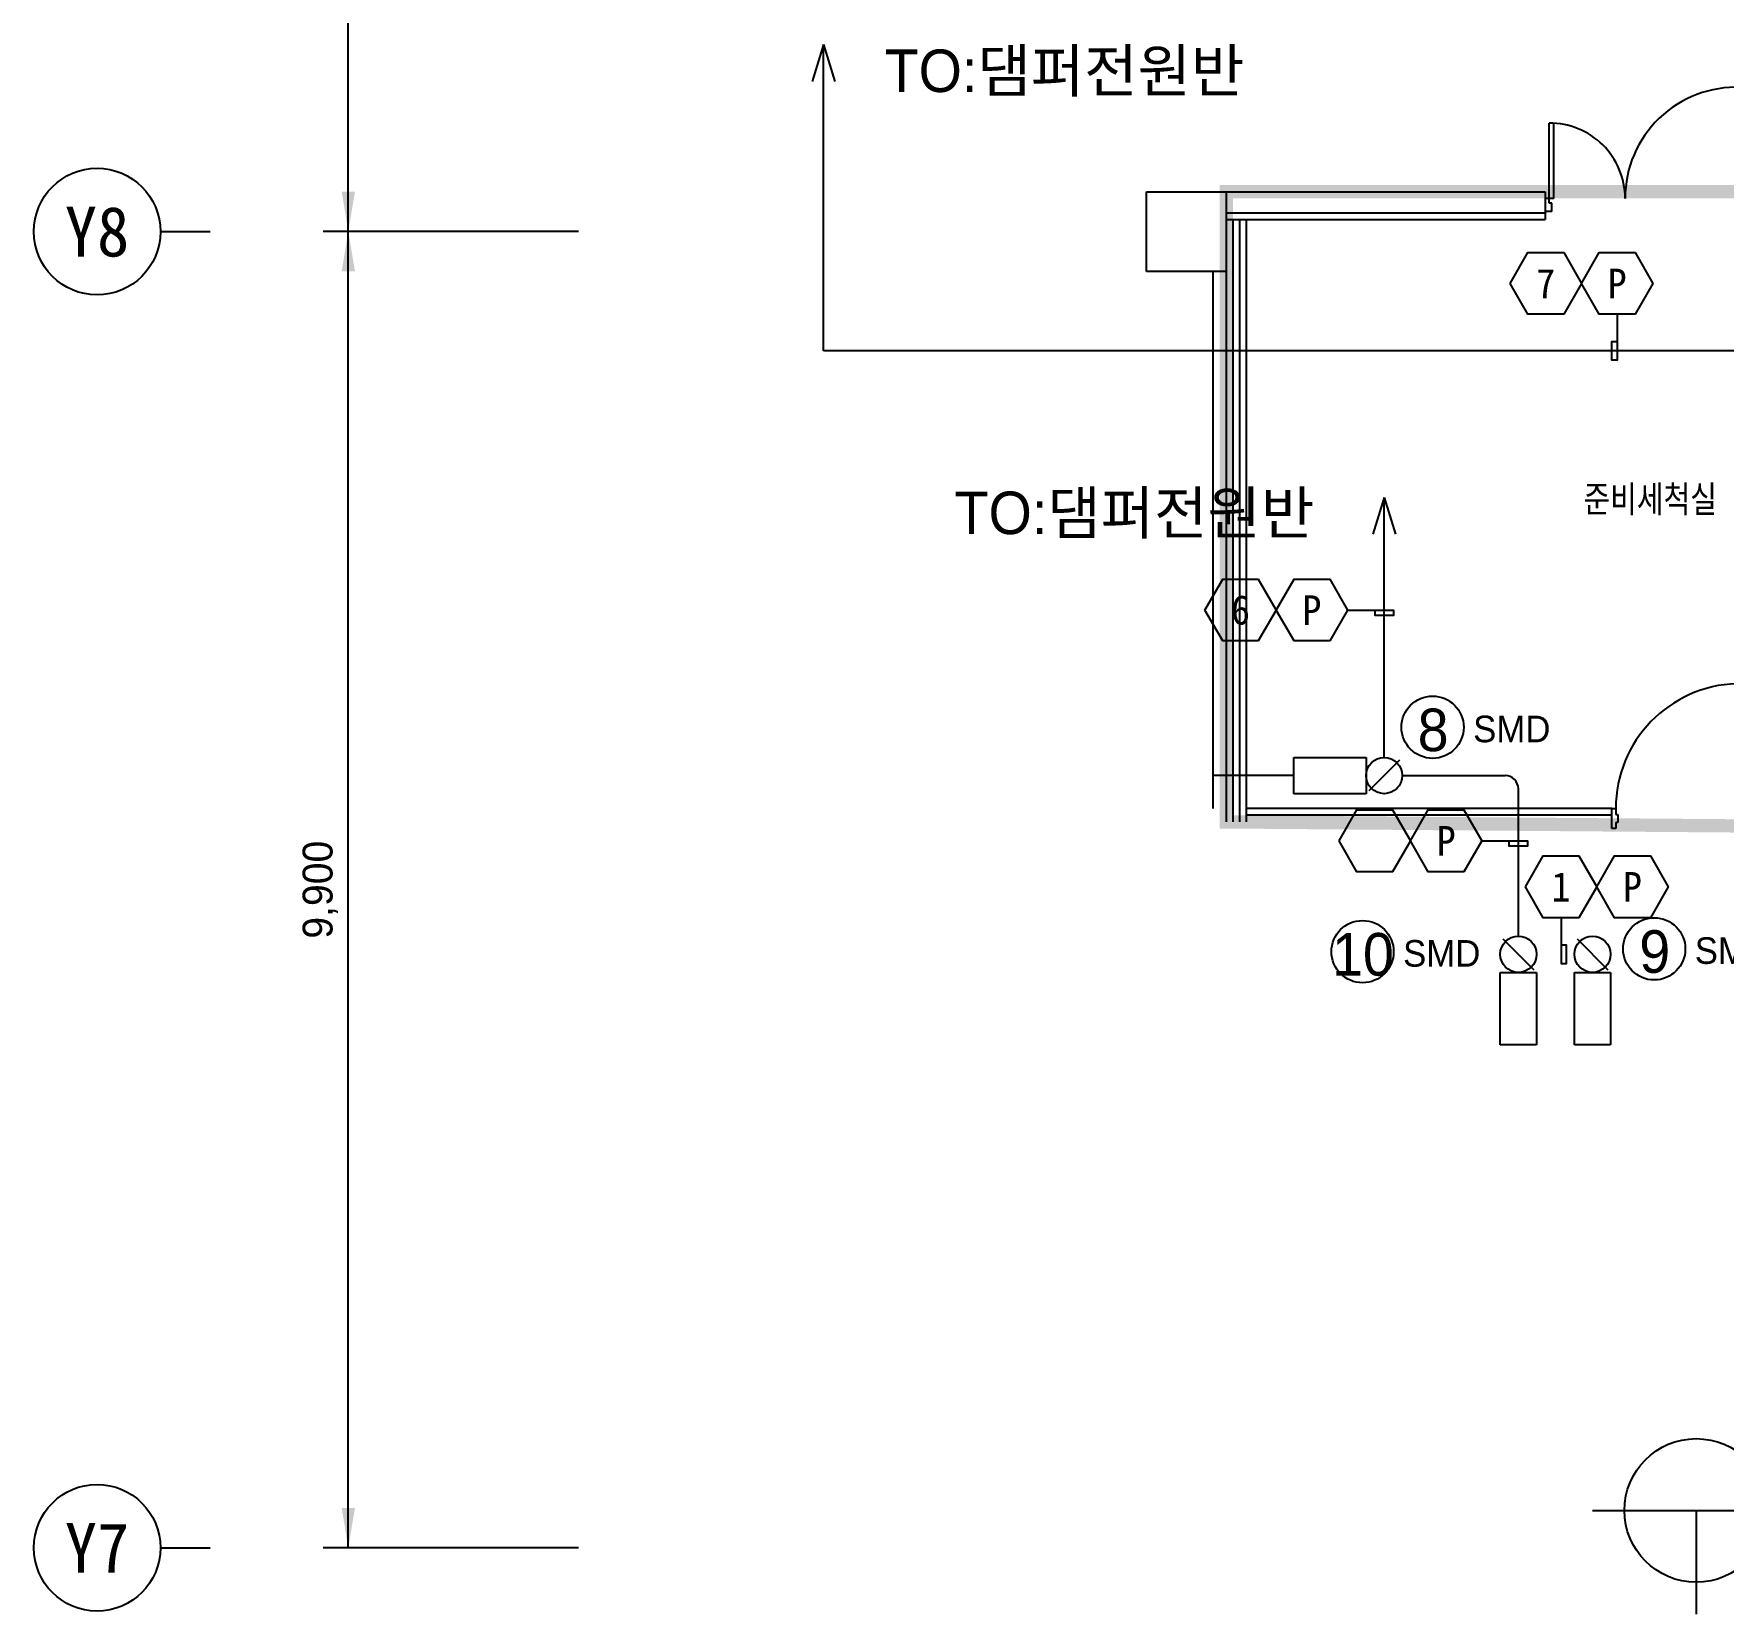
# Model space of a CAD drawing. Header units: millimetres. Extents: x 6878 to 47260, y 1455 to 34440.
# Drawn here: x 6878 to 19586, y 2403 to 14290 of the extents above; entities that cross this region are included whole.
import ezdxf
from ezdxf.enums import TextEntityAlignment as Align

# ---------------------------------------------------------------- set-up
doc = ezdxf.new("R2010")
doc.units = ezdxf.units.MM
doc.header["$LTSCALE"] = 120
doc.linetypes.add('HIDDENX2', pattern=[0.75, 0.5, -0.25])
for name, color, linetype in [('1구역', 41, 'Continuous'), ('ARCH', 9, 'Continuous'), ('DAMPER', 2, 'Continuous'), ('fire', 2, 'Continuous'), ('fire-l', 4, 'Continuous'), ('FORM', 7, 'Continuous'), ('smd-f', 2, 'Continuous')]:
    doc.layers.add(name, color=color, linetype=linetype)
doc.styles.add('GHD', font='')
doc.styles.add('ghs', font='')
doc.styles.add('TT', font='')
doc.styles.add('돋움', font='')
doc.styles.add('울릉도l', font='')
doc.styles.get('GHD').set_extended_font_data('Dotum')
doc.styles.get('ghs').set_extended_font_data('Dotum')
doc.styles.get('TT').set_extended_font_data('Dotum')
doc.styles.get('돋움').set_extended_font_data('DotumChe')
doc.styles.get('울릉도l').set_extended_font_data('Dotum')

# ---------------------------------------------------------------- blocks, each defined once
blk = doc.blocks.new('주열마킹$0$')
blk.add_line((0, 5), (0, 0))
blk.add_circle((0, 11.35), 6.35)
at = {"color": 3, "style": '돋움'}
blk.add_attdef('NO', text='', height=5, dxfattribs=at).set_placement((0, 11.35), align=Align.MIDDLE_CENTER)
blk = doc.blocks.new('e-22-1')
at = {"layer": 'DAMPER'}
blk.add_line((-5, 1), (-1, 1), dxfattribs=at)
at = {"layer": 'fire'}
for p, q in [((-5, -1), (-5, 1)), ((-1, 1), (-1, -1)), ((0.85, 0.85), (-0.85, -0.85)), ((-1, -1), (-5, -1))]:
    blk.add_line(p, q, dxfattribs=at)
blk.add_circle((0, 0), 1, dxfattribs=at)

msp = doc.modelspace()

# ---------------------------------------------------------------- linework, layer by layer
at = {"layer": '1구역', "color": 5, "linetype": 'HIDDENX2', "ltscale": 7, "const_width": 100, "elevation": 0}
msp.add_lwpolyline([(15848, 8362), (22198, 8312), (22198, 13102), (15848, 13102), (15849, 8311)], close=True, dxfattribs=at)
at = {"layer": 'ARCH', "color": 1}
for p, q in [((9244, 12802, 0), (9244, 19402, 0)), ((10975, 12802, 0), (9056, 12802, 0)), ((10975, 12802, 0), (9056, 12802, 0)), ((9244, 2902, 0), (9244, 12802, 0)), ((10975, 2902, 0), (9056, 2902, 0))]:
    msp.add_line(p, q, dxfattribs=at)
at = {"layer": 'ARCH', "color": 9}
for p, q in [((18277, 13052, 0), (18277, 13617, 0)), ((18312, 13052, 0), (18312, 13616, 0)), ((15248, 13102, 0), (15848, 13102, 0)), ((15248, 12502, 0), (15248, 13102, 0)), ((15248, 13102, 0), (15848, 13102, 0)), ((15248, 12502, 0), (15248, 13102, 0)), ((15848, 13102, 0), (18248, 13102, 0)), ((15848, 13102, 0), (15848, 12502, 0)), ((15848, 13102, 0), (15848, 12502, 0)), ((18248, 13102, 0), (18248, 12892, 0)), ((18277, 13052, 0), (18248, 13052, 0)), ((18248, 13052, 0), (18248, 12952, 0)), ((18248, 13052, 0), (18248, 12952, 0)), ((18277, 13016, 0), (18277, 13052, 0)), ((18312, 13052, 0), (18277, 13052, 0)), ((18298, 13016, 0), (18277, 13016, 0)), ((18298, 12952, 0), (18298, 13016, 0)), ((15848, 12942, 0), (18248, 12942, 0)), ((15848, 12892, 0), (18248, 12892, 0)), ((15848, 12892, 0), (15848, 8362, 0)), ((15898, 12892, 0), (15898, 8362, 0)), ((15948, 12892, 0), (15948, 8362, 0)), ((15998, 12892, 0), (15998, 8362, 0)), ((18298, 12952, 0), (18248, 12952, 0)), ((15848, 12502, 0), (15248, 12502, 0)), ((15848, 12502, 0), (15248, 12502, 0)), ((15748, 12502, 0), (15748, 8462, 0)), ((18748, 8462, 0), (15998, 8462, 0)), ((18748, 8412, 0), (15998, 8412, 0)), ((18748, 8312, 0), (18748, 8462, 0)), ((18748, 8462, 0), (18778, 8462, 0)), ((18748, 8312, 0), (18748, 8462, 0)), ((18748, 8462, 0), (18778, 8462, 0)), ((18778, 8462, 0), (18778, 8417, 0)), ((18778, 8462, 0), (18778, 8417, 0)), ((18778, 8417, 0), (18793, 8417, 0)), ((18778, 8417, 0), (18793, 8417, 0)), ((18793, 8417, 0), (18793, 8357, 0)), ((18793, 8417, 0), (18793, 8357, 0)), ((18778, 8312, 0), (18748, 8312, 0)), ((18778, 8312, 0), (18748, 8312, 0)), ((18793, 8357, 0), (18778, 8357, 0)), ((18778, 8357, 0), (18778, 8312, 0)), ((18793, 8357, 0), (18778, 8357, 0)), ((18778, 8357, 0), (18778, 8312, 0))]:
    msp.add_line(p, q, dxfattribs=at)
for centre, radius, start, end in [((19683, 13052, 0), 835, 87.5809, 180), ((18283, 13052, 0), 565, 0, 90.6085), ((19718, 8462, 0), 940, 91.8271, 180)]:
    msp.add_arc(centre, radius, start, end, dxfattribs=at)
at = {"layer": 'ARCH', "color": 1}
for points in [[(9194, 13102, 0), (9294, 13102, 0), (9244, 12802, 0)], [(9194, 12502, 0), (9294, 12502, 0), (9244, 12802, 0)], [(9194, 3202, 0), (9294, 3202, 0), (9244, 2902, 0)]]:
    msp.add_solid(points, dxfattribs=at)
at = {"layer": 'fire', "color": 2, "elevation": 0}
for points in [[(18788, 12180), (18788, 11835), (18748, 11835), (18748, 11974), (18788, 11974)], [(16761, 9955), (17105, 9955), (17105, 9915), (16967, 9915), (16967, 9955)], [(17770, 8220), (18115, 8220), (18115, 8179), (17976, 8179), (17976, 8220)], [(18366, 7641), (18366, 7296), (18407, 7296), (18407, 7435), (18366, 7435)]]:
    msp.add_lwpolyline(points, dxfattribs=at)
at = {"layer": 'fire-l', "color": 6, "ltscale": 2}
for p, q in [((12818, 14208, 0), (12732, 13931, 2807)), ((12818, 11905, 0), (12818, 14208, 0)), ((12818, 14208, 0), (12903, 13931, 2807)), ((22245, 11905, 0), (12818, 11905, 0)), ((17036, 10803, 0), (16951, 10526, 2807)), ((17036, 8846, 0), (17036, 10803, 0)), ((17036, 10803, 0), (17121, 10526, 2807)), ((16356, 8710, 0), (15748, 8710, 0)), ((17172, 8710, 0), (17945, 8710, 0)), ((18045, 7502, 0), (18045, 8610, 0))]:
    msp.add_line(p, q, dxfattribs=at)
at = {"layer": 'fire-l', "color": 2, "elevation": 0}
for points in [[(17983, 12412), (18117, 12645), (18386, 12645), (18520, 12412), (18386, 12180), (18117, 12180)], [(18520, 12412), (18654, 12645), (18923, 12645), (19057, 12412), (18923, 12180), (18654, 12180)], [(15686, 9955), (15821, 10188), (16089, 10188), (16224, 9955), (16089, 9723), (15821, 9723)], [(16224, 9955), (16358, 10188), (16627, 10188), (16761, 9955), (16627, 9723), (16358, 9723)], [(16696, 8220), (16830, 8453), (17099, 8453), (17233, 8220), (17099, 7987), (16830, 7987)], [(17233, 8220), (17367, 8453), (17636, 8453), (17770, 8220), (17636, 7987), (17367, 7987)], [(18098, 7874), (18232, 8106), (18500, 8106), (18635, 7874), (18500, 7641), (18232, 7641)], [(18635, 7874), (18769, 8106), (19038, 8106), (19172, 7874), (19038, 7641), (18769, 7641)]]:
    msp.add_lwpolyline(points, close=True, dxfattribs=at)
at = {"layer": 'fire-l', "color": 6, "ltscale": 2}
msp.add_arc((17945, 8610, 0), 100, 0, 90, dxfattribs=at)
at = {"layer": 'FORM', "color": 3}
for p, q in [((18603, 3183, 0), (32766, 3183, 0)), ((19383, 3183, 0), (19383, 2403, 0))]:
    msp.add_line(p, q, dxfattribs=at)
msp.add_circle((19383, 3183, 0), 540, dxfattribs=at)
at = {"layer": 'smd-f'}
for centre in [(17400, 9074, 0), (19067, 7407, 0), (16873, 7386, 0)]:
    msp.add_circle(centre, 234, dxfattribs=at)

# ---------------------------------------------------------------- block references
at = {"layer": 'ARCH', "color": 9}
ref = msp.add_blockref('주열마킹$0$', (8206, 12802, 0), dxfattribs=dict(at, xscale=75, yscale=75, zscale=75, rotation=90))
ref.add_attrib('NO', 'Y8', dxfattribs={"layer": '0', "color": 3, "height": 375, "style": '돋움'}).set_placement((7354, 12802, 0), align=Align.MIDDLE_CENTER)
ref = msp.add_blockref('주열마킹$0$', (8206, 2902, 0), dxfattribs=dict(at, xscale=75, yscale=75, zscale=75, rotation=90))
ref.add_attrib('NO', 'Y7', dxfattribs={"layer": '0', "color": 3, "height": 375, "style": '돋움'}).set_placement((7354, 2902, 0), align=Align.MIDDLE_CENTER)
at = {"layer": 'fire-l', "ltscale": 2, "xscale": 136, "yscale": 136, "zscale": 136}
msp.add_blockref('e-22-1', (17036, 8710, 0), dxfattribs=at)
at = {"layer": 'fire-l', "ltscale": 2, "xscale": 136, "yscale": 136, "zscale": 136, "rotation": 90}
for p in [(18045, 7366, 0), (18603, 7366, 0)]:
    msp.add_blockref('e-22-1', p, dxfattribs=at)

# ---------------------------------------------------------------- texts
at = {"layer": 'ARCH', "color": 9, "style": 'GHD', "width": 0.8}
msp.add_text('준비세척실', height=200, dxfattribs=at).set_placement((18535, 10690, 0))
at = {"layer": 'ARCH', "color": 9, "insert": (9034, 7852, 0), "char_height": 225, "attachment_point": 5, "rotation": 90, "style": '울릉도l'}
msp.add_mtext('9,900', dxfattribs=at)
at = {"layer": 'fire', "style": '돋움'}
for s, p in [('7', (18251, 12412, 0)), ('P', (18788, 12412, 0)), ('6', (15955, 9955, 0)), ('P', (16492, 9955, 0)), ('P', (17502, 8220, 0)), ('1', (18366, 7874, 0)), ('P', (18903, 7874, 0))]:
    msp.add_text(s, height=222, dxfattribs=at).set_placement(p, align=Align.MIDDLE)
at = {"layer": 'smd-f', "style": 'TT'}
for s, p in [('TO:댐퍼전원반', (14631, 14015, -1453)), ('TO:댐퍼전원반', (15157, 10690, -1453)), ('8', (17404, 9054, 0)), ('10', (16876, 7366, 0)), ('9', (19071, 7387, 0))]:
    msp.add_text(s, height=320, dxfattribs=at).set_placement(p, align=Align.MIDDLE)
at = {"layer": 'smd-f', "style": 'ghs'}
for p in [(17705, 8961, 0), (17178, 7273, 0), (19372, 7294, 0)]:
    msp.add_text('SMD', height=200, dxfattribs=at).set_placement(p)

doc.saveas('drawing.dxf')
